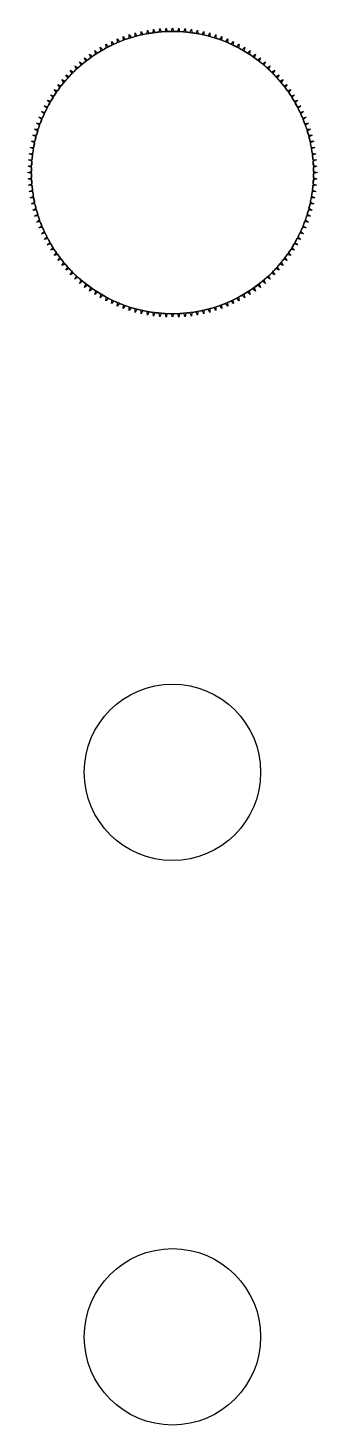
# Model space of a CAD drawing. Header units: millimetres. Extents: x 9226 to 36041, y 16031 to 21779.
# Drawn here: x 18451.58 to 18455.68, y 17245.5 to 17265.3 of the extents above; entities that cross this region are included whole.
import ezdxf

# ---------------------------------------------------------------- set-up
doc = ezdxf.new("R2010")
doc.units = ezdxf.units.MM
doc.layers.add('02___PRT_ALL_AXES', color=7, linetype='Continuous')

msp = doc.modelspace()

# ---------------------------------------------------------------- linework, layer by layer
at = {"color": 7, "linetype": 'Continuous', "lineweight": -3}
for p, q in [((18453.01, 17265.207), (18453.038, 17265.163)), ((18453.012, 17265.155), (18453.01, 17265.207)), ((18453.096, 17265.232), (18453.122, 17265.187)), ((18453.096, 17265.18), (18453.096, 17265.232)), ((18453.18, 17265.201), (18453.183, 17265.253)), ((18453.183, 17265.253), (18453.206, 17265.207)), ((18453.266, 17265.219), (18453.27, 17265.27)), ((18453.27, 17265.27), (18453.292, 17265.223)), ((18453.352, 17265.233), (18453.359, 17265.284)), ((18453.359, 17265.284), (18453.378, 17265.236)), ((18453.439, 17265.243), (18453.448, 17265.294)), ((18453.448, 17265.294), (18453.465, 17265.245)), ((18453.526, 17265.249), (18453.537, 17265.3)), ((18453.537, 17265.3), (18453.552, 17265.25)), ((18453.613, 17265.251), (18453.626, 17265.302)), ((18453.626, 17265.302), (18453.64, 17265.251)), ((18453.7, 17265.25), (18453.716, 17265.3)), ((18453.716, 17265.3), (18453.727, 17265.249)), ((18453.787, 17265.245), (18453.805, 17265.294)), ((18453.805, 17265.294), (18453.814, 17265.243)), ((18453.874, 17265.236), (18453.894, 17265.284)), ((18453.894, 17265.284), (18453.901, 17265.233)), ((18453.96, 17265.223), (18453.982, 17265.27)), ((18453.982, 17265.27), (18453.987, 17265.219)), ((18454.046, 17265.207), (18454.07, 17265.253)), ((18454.07, 17265.253), (18454.072, 17265.201)), ((18454.131, 17265.187), (18454.157, 17265.232)), ((18454.157, 17265.232), (18454.157, 17265.18)), ((18454.215, 17265.163), (18454.243, 17265.207)), ((18454.243, 17265.207), (18454.24, 17265.155)), ((18452.601, 17265.027), (18452.638, 17264.99)), ((18452.615, 17264.977), (18452.601, 17265.027)), ((18452.68, 17265.07), (18452.715, 17265.032)), ((18452.691, 17265.019), (18452.68, 17265.07)), ((18452.76, 17265.109), (18452.793, 17265.07)), ((18452.769, 17265.058), (18452.76, 17265.109)), ((18452.842, 17265.145), (18452.873, 17265.104)), ((18452.849, 17265.094), (18452.842, 17265.145)), ((18452.925, 17265.178), (18452.955, 17265.135)), ((18452.93, 17265.126), (18452.925, 17265.178)), ((18454.298, 17265.135), (18454.327, 17265.178)), ((18454.327, 17265.178), (18454.323, 17265.126)), ((18454.379, 17265.104), (18454.411, 17265.145)), ((18454.411, 17265.145), (18454.404, 17265.094)), ((18454.459, 17265.07), (18454.493, 17265.109)), ((18454.493, 17265.109), (18454.484, 17265.058)), ((18454.538, 17265.032), (18454.573, 17265.07)), ((18454.573, 17265.07), (18454.562, 17265.019)), ((18454.615, 17264.99), (18454.651, 17265.027)), ((18454.651, 17265.027), (18454.638, 17264.977)), ((18452.309, 17264.822), (18452.351, 17264.792)), ((18452.33, 17264.775), (18452.309, 17264.822)), ((18452.378, 17264.878), (18452.419, 17264.846)), ((18452.398, 17264.83), (18452.378, 17264.878)), ((18452.45, 17264.931), (18452.49, 17264.897)), ((18452.468, 17264.882), (18452.45, 17264.931)), ((18452.525, 17264.98), (18452.563, 17264.945)), ((18452.54, 17264.931), (18452.525, 17264.98)), ((18454.69, 17264.945), (18454.728, 17264.98)), ((18454.728, 17264.98), (18454.712, 17264.931)), ((18454.762, 17264.897), (18454.802, 17264.931)), ((18454.802, 17264.931), (18454.784, 17264.882)), ((18454.833, 17264.846), (18454.874, 17264.878)), ((18454.874, 17264.878), (18454.854, 17264.83)), ((18454.902, 17264.792), (18454.944, 17264.822)), ((18454.944, 17264.822), (18454.922, 17264.775)), ((18452.115, 17264.636), (18452.161, 17264.613)), ((18452.143, 17264.593), (18452.115, 17264.636)), ((18452.177, 17264.701), (18452.222, 17264.675)), ((18452.203, 17264.656), (18452.177, 17264.701)), ((18452.241, 17264.763), (18452.285, 17264.735)), ((18452.265, 17264.717), (18452.241, 17264.763)), ((18454.968, 17264.735), (18455.011, 17264.763)), ((18455.011, 17264.763), (18454.987, 17264.717)), ((18455.031, 17264.675), (18455.076, 17264.701)), ((18455.076, 17264.701), (18455.05, 17264.656)), ((18455.092, 17264.613), (18455.138, 17264.636)), ((18455.138, 17264.636), (18455.11, 17264.593)), ((18451.947, 17264.427), (18451.996, 17264.41)), ((18451.98, 17264.388), (18451.947, 17264.427)), ((18452, 17264.499), (18452.048, 17264.48)), ((18452.031, 17264.458), (18452, 17264.499)), ((18452.056, 17264.569), (18452.103, 17264.547)), ((18452.086, 17264.527), (18452.056, 17264.569)), ((18455.15, 17264.547), (18455.197, 17264.569)), ((18455.197, 17264.569), (18455.167, 17264.527)), ((18455.205, 17264.48), (18455.253, 17264.499)), ((18455.253, 17264.499), (18455.221, 17264.458)), ((18455.257, 17264.41), (18455.306, 17264.427)), ((18455.306, 17264.427), (18455.272, 17264.388)), ((18451.851, 17264.277), (18451.901, 17264.263)), ((18451.888, 17264.24), (18451.851, 17264.277)), ((18451.897, 17264.353), (18451.947, 17264.337)), ((18451.932, 17264.315), (18451.897, 17264.353)), ((18455.306, 17264.337), (18455.355, 17264.353)), ((18455.355, 17264.353), (18455.32, 17264.315)), ((18455.352, 17264.263), (18455.402, 17264.277)), ((18455.402, 17264.277), (18455.365, 17264.24)), ((18451.732, 17264.036), (18451.784, 17264.029)), ((18451.773, 17264.004), (18451.732, 17264.036)), ((18451.768, 17264.118), (18451.819, 17264.109)), ((18451.808, 17264.085), (18451.768, 17264.118)), ((18451.808, 17264.198), (18451.858, 17264.187)), ((18451.846, 17264.163), (18451.808, 17264.198)), ((18455.394, 17264.187), (18455.445, 17264.198)), ((18455.445, 17264.198), (18455.406, 17264.163)), ((18455.433, 17264.109), (18455.484, 17264.118)), ((18455.484, 17264.118), (18455.444, 17264.085)), ((18455.469, 17264.029), (18455.52, 17264.036)), ((18455.52, 17264.036), (18455.479, 17264.004)), ((18451.671, 17263.868), (18451.723, 17263.866)), ((18451.715, 17263.84), (18451.671, 17263.868)), ((18451.7, 17263.953), (18451.751, 17263.948)), ((18451.742, 17263.923), (18451.7, 17263.953)), ((18455.501, 17263.948), (18455.553, 17263.953)), ((18455.553, 17263.953), (18455.51, 17263.923)), ((18455.53, 17263.866), (18455.581, 17263.868)), ((18455.581, 17263.868), (18455.538, 17263.84)), ((18451.625, 17263.695), (18451.677, 17263.697)), ((18451.671, 17263.671), (18451.625, 17263.695)), ((18451.646, 17263.782), (18451.698, 17263.782)), ((18451.691, 17263.756), (18451.646, 17263.782)), ((18455.555, 17263.782), (18455.606, 17263.782)), ((18455.606, 17263.782), (18455.562, 17263.756)), ((18455.576, 17263.697), (18455.628, 17263.695)), ((18455.628, 17263.695), (18455.582, 17263.671)), ((18451.584, 17263.43), (18451.635, 17263.439)), ((18451.633, 17263.412), (18451.584, 17263.43)), ((18451.594, 17263.519), (18451.645, 17263.526)), ((18451.642, 17263.499), (18451.594, 17263.519)), ((18451.607, 17263.607), (18451.659, 17263.612)), ((18451.654, 17263.586), (18451.607, 17263.607)), ((18455.593, 17263.612), (18455.645, 17263.607)), ((18455.645, 17263.607), (18455.598, 17263.586)), ((18455.607, 17263.526), (18455.659, 17263.519)), ((18455.659, 17263.519), (18455.611, 17263.499)), ((18455.617, 17263.439), (18455.668, 17263.43)), ((18455.668, 17263.43), (18455.62, 17263.412)), ((18451.576, 17263.252), (18451.626, 17263.265)), ((18451.626, 17263.238), (18451.576, 17263.252)), ((18451.578, 17263.341), (18451.629, 17263.352)), ((18451.628, 17263.325), (18451.578, 17263.341)), ((18455.624, 17263.352), (18455.674, 17263.341)), ((18455.674, 17263.341), (18455.625, 17263.325)), ((18455.626, 17263.265), (18455.676, 17263.252)), ((18455.676, 17263.252), (18455.626, 17263.238)), ((18451.578, 17263.162), (18451.628, 17263.178)), ((18451.629, 17263.151), (18451.578, 17263.162)), ((18451.584, 17263.073), (18451.633, 17263.091)), ((18451.635, 17263.064), (18451.584, 17263.073)), ((18455.668, 17263.073), (18455.617, 17263.064)), ((18455.62, 17263.091), (18455.668, 17263.073)), ((18455.674, 17263.162), (18455.624, 17263.151)), ((18455.625, 17263.178), (18455.674, 17263.162)), ((18451.594, 17262.984), (18451.642, 17263.004)), ((18451.645, 17262.977), (18451.594, 17262.984)), ((18451.607, 17262.896), (18451.654, 17262.917)), ((18451.659, 17262.891), (18451.607, 17262.896)), ((18451.625, 17262.808), (18451.671, 17262.832)), ((18455.582, 17262.832), (18455.628, 17262.808)), ((18455.645, 17262.896), (18455.593, 17262.891)), ((18455.598, 17262.917), (18455.645, 17262.896)), ((18455.659, 17262.984), (18455.607, 17262.977)), ((18455.611, 17263.004), (18455.659, 17262.984)), ((18451.677, 17262.806), (18451.625, 17262.808)), ((18451.646, 17262.721), (18451.691, 17262.747)), ((18451.698, 17262.721), (18451.646, 17262.721)), ((18451.671, 17262.635), (18451.715, 17262.663)), ((18451.723, 17262.637), (18451.671, 17262.635)), ((18455.581, 17262.635), (18455.53, 17262.637)), ((18455.538, 17262.663), (18455.581, 17262.635)), ((18455.606, 17262.721), (18455.555, 17262.721)), ((18455.562, 17262.747), (18455.606, 17262.721)), ((18455.628, 17262.808), (18455.576, 17262.806)), ((18451.7, 17262.55), (18451.742, 17262.58)), ((18451.751, 17262.555), (18451.7, 17262.55)), ((18451.732, 17262.467), (18451.773, 17262.499)), ((18451.784, 17262.474), (18451.732, 17262.467)), ((18455.52, 17262.467), (18455.469, 17262.474)), ((18455.479, 17262.499), (18455.52, 17262.467)), ((18455.553, 17262.55), (18455.501, 17262.555)), ((18455.51, 17262.58), (18455.553, 17262.55)), ((18451.768, 17262.385), (18451.808, 17262.418)), ((18451.819, 17262.394), (18451.768, 17262.385)), ((18451.808, 17262.305), (18451.846, 17262.34)), ((18451.858, 17262.316), (18451.808, 17262.305)), ((18451.851, 17262.227), (18451.888, 17262.263)), ((18451.901, 17262.24), (18451.851, 17262.227)), ((18455.402, 17262.227), (18455.352, 17262.24)), ((18455.365, 17262.263), (18455.402, 17262.227)), ((18455.445, 17262.305), (18455.394, 17262.316)), ((18455.406, 17262.34), (18455.445, 17262.305)), ((18455.484, 17262.385), (18455.433, 17262.394)), ((18455.444, 17262.418), (18455.484, 17262.385)), ((18451.897, 17262.15), (18451.932, 17262.188)), ((18451.947, 17262.166), (18451.897, 17262.15)), ((18451.947, 17262.076), (18451.98, 17262.115)), ((18451.996, 17262.093), (18451.947, 17262.076)), ((18452, 17262.004), (18452.031, 17262.045)), ((18455.221, 17262.045), (18455.253, 17262.004)), ((18455.306, 17262.076), (18455.257, 17262.093)), ((18455.272, 17262.115), (18455.306, 17262.076)), ((18455.355, 17262.15), (18455.306, 17262.166)), ((18455.32, 17262.188), (18455.355, 17262.15)), ((18452.048, 17262.023), (18452, 17262.004)), ((18452.056, 17261.934), (18452.086, 17261.976)), ((18452.103, 17261.956), (18452.056, 17261.934)), ((18452.115, 17261.867), (18452.143, 17261.91)), ((18452.161, 17261.89), (18452.115, 17261.867)), ((18452.177, 17261.802), (18452.203, 17261.847)), ((18455.05, 17261.847), (18455.076, 17261.802)), ((18455.138, 17261.867), (18455.092, 17261.89)), ((18455.11, 17261.91), (18455.138, 17261.867)), ((18455.197, 17261.934), (18455.15, 17261.956)), ((18455.167, 17261.976), (18455.197, 17261.934)), ((18455.253, 17262.004), (18455.205, 17262.023)), ((18452.222, 17261.828), (18452.177, 17261.802)), ((18452.241, 17261.74), (18452.265, 17261.786)), ((18452.285, 17261.768), (18452.241, 17261.74)), ((18452.309, 17261.681), (18452.33, 17261.728)), ((18452.351, 17261.711), (18452.309, 17261.681)), ((18452.378, 17261.625), (18452.398, 17261.673)), ((18452.419, 17261.657), (18452.378, 17261.625)), ((18454.874, 17261.625), (18454.833, 17261.657)), ((18454.854, 17261.673), (18454.874, 17261.625)), ((18454.944, 17261.681), (18454.902, 17261.711)), ((18454.922, 17261.728), (18454.944, 17261.681)), ((18455.011, 17261.74), (18454.968, 17261.768)), ((18454.987, 17261.786), (18455.011, 17261.74)), ((18455.076, 17261.802), (18455.031, 17261.828)), ((18452.45, 17261.572), (18452.468, 17261.621)), ((18452.49, 17261.606), (18452.45, 17261.572)), ((18452.525, 17261.523), (18452.54, 17261.572)), ((18452.563, 17261.558), (18452.525, 17261.523)), ((18452.601, 17261.476), (18452.615, 17261.526)), ((18452.638, 17261.513), (18452.601, 17261.476)), ((18452.68, 17261.433), (18452.691, 17261.484)), ((18452.715, 17261.471), (18452.68, 17261.433)), ((18452.76, 17261.394), (18452.769, 17261.445)), ((18454.484, 17261.445), (18454.493, 17261.394)), ((18454.573, 17261.433), (18454.538, 17261.471)), ((18454.562, 17261.484), (18454.573, 17261.433)), ((18454.651, 17261.476), (18454.615, 17261.513)), ((18454.638, 17261.526), (18454.651, 17261.476)), ((18454.728, 17261.523), (18454.69, 17261.558)), ((18454.712, 17261.572), (18454.728, 17261.523)), ((18454.802, 17261.572), (18454.762, 17261.606)), ((18454.784, 17261.621), (18454.802, 17261.572)), ((18452.793, 17261.433), (18452.76, 17261.394)), ((18452.842, 17261.358), (18452.849, 17261.409)), ((18452.873, 17261.399), (18452.842, 17261.358)), ((18452.925, 17261.325), (18452.93, 17261.377)), ((18452.955, 17261.368), (18452.925, 17261.325)), ((18453.01, 17261.296), (18453.012, 17261.348)), ((18453.038, 17261.34), (18453.01, 17261.296)), ((18453.096, 17261.271), (18453.096, 17261.323)), ((18453.122, 17261.316), (18453.096, 17261.271)), ((18453.183, 17261.25), (18453.18, 17261.302)), ((18453.206, 17261.296), (18453.183, 17261.25)), ((18453.27, 17261.233), (18453.266, 17261.284)), ((18453.292, 17261.28), (18453.27, 17261.233)), ((18453.359, 17261.219), (18453.352, 17261.27)), ((18453.378, 17261.267), (18453.359, 17261.219)), ((18453.448, 17261.209), (18453.439, 17261.26)), ((18453.465, 17261.258), (18453.448, 17261.209)), ((18453.537, 17261.203), (18453.526, 17261.254)), ((18453.552, 17261.253), (18453.537, 17261.203)), ((18453.626, 17261.202), (18453.613, 17261.252)), ((18453.64, 17261.252), (18453.626, 17261.202)), ((18453.716, 17261.203), (18453.7, 17261.253)), ((18453.727, 17261.254), (18453.716, 17261.203)), ((18453.805, 17261.209), (18453.787, 17261.258)), ((18453.814, 17261.26), (18453.805, 17261.209)), ((18453.894, 17261.219), (18453.874, 17261.267)), ((18453.901, 17261.27), (18453.894, 17261.219)), ((18453.982, 17261.233), (18453.96, 17261.28)), ((18453.987, 17261.284), (18453.982, 17261.233)), ((18454.07, 17261.25), (18454.046, 17261.296)), ((18454.072, 17261.302), (18454.07, 17261.25)), ((18454.157, 17261.271), (18454.131, 17261.316)), ((18454.157, 17261.323), (18454.157, 17261.271)), ((18454.243, 17261.296), (18454.215, 17261.34)), ((18454.24, 17261.348), (18454.243, 17261.296)), ((18454.327, 17261.325), (18454.298, 17261.368)), ((18454.323, 17261.377), (18454.327, 17261.325)), ((18454.411, 17261.358), (18454.379, 17261.399)), ((18454.404, 17261.409), (18454.411, 17261.358)), ((18454.493, 17261.394), (18454.459, 17261.433))]:
    msp.add_line(p, q, dxfattribs=at)
for start, end in [(100.3842, 102.1158), (97.8842, 99.6158), (95.3842, 97.1158), (92.8842, 94.6158), (90.3842, 92.1158), (87.8842, 89.6158), (85.3842, 87.1158), (82.8842, 84.6158), (80.3842, 82.1158), (77.8842, 79.6158), (117.8842, 119.6158), (115.3842, 117.1158), (112.8842, 114.6158), (110.3842, 112.1158), (107.8842, 109.6158), (105.3842, 107.1158), (102.8842, 104.6158), (75.3842, 77.1158), (72.8842, 74.6158), (70.3842, 72.1158), (67.8842, 69.6158), (65.3842, 67.1158), (62.8842, 64.6158), (60.3842, 62.1158), (127.8842, 129.6158), (125.3842, 127.1158), (122.8842, 124.6158), (120.3842, 122.1158), (57.8842, 59.6158), (55.3842, 57.1158), (52.8842, 54.6158), (50.3842, 52.1158), (135.3842, 137.1158), (132.8842, 134.6158), (130.3842, 132.1158), (47.8842, 49.6158), (45.3842, 47.1158), (42.8842, 44.6158), (142.8842, 144.6158), (140.3842, 142.1158), (137.8842, 139.6158), (40.3842, 42.1158), (37.8842, 39.6158), (35.3842, 37.1158), (150.3842, 152.1158), (147.8842, 149.6158), (145.3842, 147.1158), (32.8842, 34.6158), (30.3842, 32.1158), (27.8842, 29.6158), (155.3842, 157.1158), (152.8842, 154.6158), (25.3842, 27.1158), (22.8842, 24.6158), (162.8842, 164.6158), (160.3842, 162.1158), (157.8842, 159.6158), (20.3842, 22.1158), (17.8842, 19.6158), (15.3842, 17.1158), (167.8842, 169.6158), (165.3842, 167.1158), (12.8842, 14.6158), (10.3842, 12.1158), (172.8842, 174.6158), (170.3842, 172.1158), (7.8842, 9.6158), (5.3842, 7.1158), (177.8842, 179.6158), (180.3842, 182.1158), (175.3842, 177.1158), (2.8842, 4.6158), (0.3842, 2.1158), (357.8842, 359.6158), (182.8842, 184.6158), (185.3842, 187.1158), (352.8842, 354.6158), (355.3842, 357.1158), (187.8842, 189.6158), (190.3842, 192.1158), (347.8842, 349.6158), (350.3842, 352.1158), (192.8842, 194.6158), (195.3842, 197.1158), (197.8842, 199.6158), (340.3842, 342.1158), (342.8842, 344.6158), (345.3842, 347.1158), (200.3842, 202.1158), (202.8842, 204.6158), (335.3842, 337.1158), (337.8842, 339.6158), (205.3842, 207.1158), (207.8842, 209.6158), (210.3842, 212.1158), (327.8842, 329.6158), (330.3842, 332.1158), (332.8842, 334.6158), (212.8842, 214.6158), (215.3842, 217.1158), (322.8842, 324.6158), (325.3842, 327.1158), (217.8842, 219.6158), (220.3842, 222.1158), (222.8842, 224.6158), (315.3842, 317.1158), (317.8842, 319.6158), (320.3842, 322.1158), (225.3842, 227.1158), (227.8842, 229.6158), (230.3842, 232.1158), (232.8842, 234.6158), (305.3842, 307.1158), (307.8842, 309.6158), (310.3842, 312.1158), (312.8842, 314.6158), (235.3842, 237.1158), (237.8842, 239.6158), (240.3842, 242.1158), (242.8842, 244.6158), (295.3842, 297.1158), (297.8842, 299.6158), (300.3842, 302.1158), (302.8842, 304.6158), (245.3842, 247.1158), (247.8842, 249.6158), (250.3842, 252.1158), (252.8842, 254.6158), (255.3842, 257.1158), (257.8842, 259.6158), (260.3842, 262.1158), (262.8842, 264.6158), (265.3842, 267.1158), (267.8842, 269.6158), (270.3842, 272.1158), (272.8842, 274.6158), (275.3842, 277.1158), (277.8842, 279.6158), (280.3842, 282.1158), (282.8842, 284.6158), (285.3842, 287.1158), (287.8842, 289.6158), (290.3842, 292.1158), (292.8842, 294.6158)]:
    msp.add_arc((18453.626, 17263.252), 2, start, end, dxfattribs=at)
at = {"layer": '02___PRT_ALL_AXES', "color": 7, "linetype": 'Continuous', "lineweight": -3}
for centre, radius in [((18453.626, 17263.252), 2), ((18453.626, 17254.752), 1.25), ((18453.626, 17246.752), 1.25)]:
    msp.add_circle(centre, radius, dxfattribs=at)

doc.saveas('drawing.dxf')
